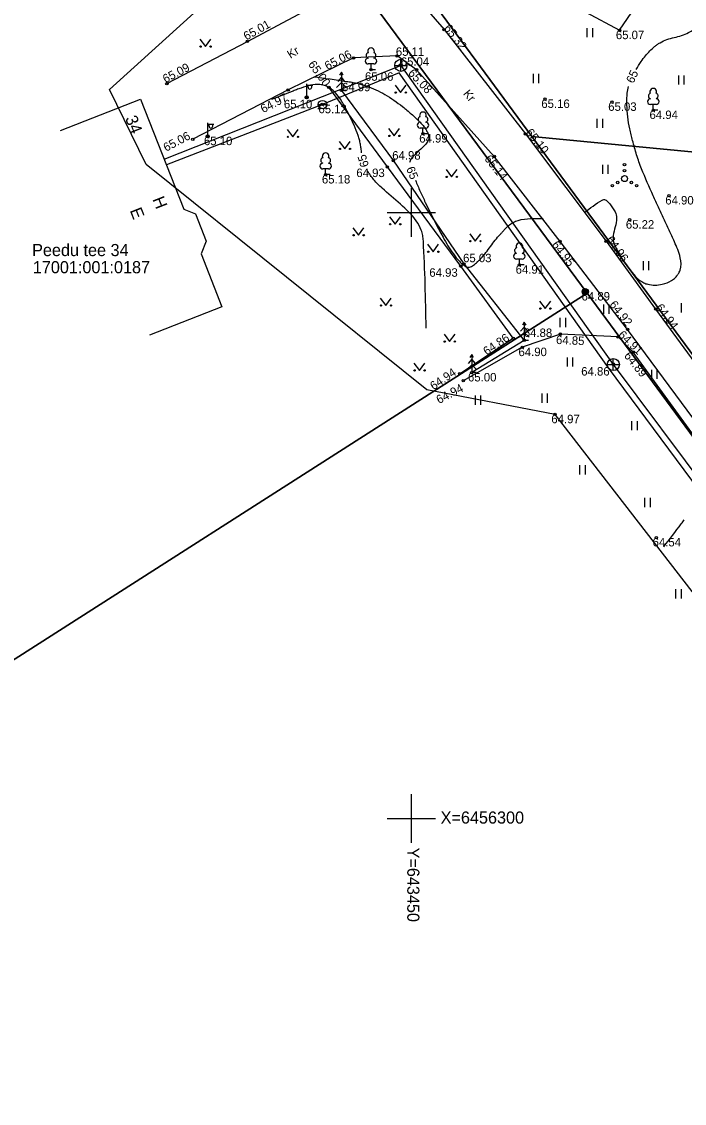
# Model space of a CAD drawing. Extents: x 643123 to 643699, y 6456101 to 6456901.
# Drawn here: x 643417.9 to 643472.5, y 6456276.5 to 6456365.7 of the extents above; entities that cross this region are included whole.
import ezdxf

# ---------------------------------------------------------------- set-up
doc = ezdxf.new("R2010")
doc.units = 0
for name, color, linetype in [('AED', 7, 'Continuous'), ('ELKAEV', 7, 'Continuous'), ('HALJASTUS', 7, 'Continuous'), ('HOONE', 7, 'Continuous'), ('KKAEV', 7, 'Continuous'), ('KTRASS', 7, 'Continuous'), ('MOOTPIIR', 7, 'Continuous'), ('PIIR', 7, 'Continuous'), ('POST', 7, 'Continuous'), ('PUU', 7, 'Continuous'), ('SIRAJATIS', 7, 'Continuous'), ('TEE', 7, 'Continuous'), ('VKAEV', 7, 'Continuous'), ('VORK', 7, 'Continuous'), ('VTRASS', 7, 'Continuous')]:
    doc.layers.add(name, color=color, linetype=linetype)

msp = doc.modelspace()

# ---------------------------------------------------------------- linework, layer by layer
at = {"layer": 'AED'}
for points in [[(643453.985, 6456336.692), (643458.406, 6456339.625), (643454.083, 6456345.575), (643448.023, 6456353.761), (643443.2, 6456360.334)], [(643502.928, 6456277.914), (643506.987, 6456279.325), (643508.876, 6456280.344), (643509.065, 6456282.421), (643508.166, 6456284.403), (643502.233, 6456291.456), (643500.382, 6456293.044), (643496.358, 6456294.496), (643496.8, 6456296.879), (643495.798, 6456301.091), (643491.105, 6456307.282), (643484.7, 6456315.731), (643479.324, 6456323.309), (643474.892, 6456329.404), (643468.305, 6456338.486), (643467.057, 6456339.733), (643462.296, 6456339.962), (643459.149, 6456338.878), (643454.288, 6456336.123)]]:
    msp.add_lwpolyline(points, dxfattribs=at)
at = {"layer": 'ELKAEV'}
for centre in [(643452.697, 6456365.087), (643467.18, 6456365.03), (643436.482, 6456364.117), (643445.231, 6456362.747), (643448.83, 6456362.912), (643449.095, 6456362.163), (643446.678, 6456361.778), (643450.441, 6456361.774), (643429.839, 6456360.639), (643439.841, 6456360.112), (643443.2, 6456360.334), (643444.229, 6456360.071), (643441.372, 6456359.498), (643461.033, 6456359.353), (643442.651, 6456358.918), (643466.549, 6456359.113), (643469.954, 6456358.44), (643450.962, 6456356.494), (643431.977, 6456356.043), (643433.206, 6456356.283), (643459.412, 6456356.48), (643448.518, 6456354.27), (643456.841, 6456354.621), (643442.935, 6456353.121), (643448.023, 6456353.761), (643471.254, 6456351.388), (643468.002, 6456349.394), (643462.269, 6456347.611), (643466.061, 6456347.625), (643454.083, 6456345.575), (643454.341, 6456345.757), (643458.914, 6456345.678), (643464.351, 6456343.465), (643470.151, 6456342.035), (643458.406, 6456339.625), (643462.296, 6456339.962), (643467.057, 6456339.733), (643467.841, 6456340.356), (643459.149, 6456338.878), (643459.31, 6456339.452), (643468.305, 6456338.486), (643466.655, 6456337.484), (643453.985, 6456336.692), (643454.288, 6456336.123), (643454.986, 6456336.789), (643461.859, 6456333.339), (643470.21, 6456323.178)]:
    msp.add_circle(centre, 0.1, dxfattribs=at)
at = {"layer": 'HALJASTUS'}
for p, q in [((643464.479, 6456365.219), (643464.479, 6456364.458)), ((643464.934, 6456365.219), (643464.934, 6456364.458)), ((643432.557, 6456364.298), (643433.02, 6456363.692)), ((643433.02, 6456363.692), (643433.466, 6456364.298)), ((643460.043, 6456361.443), (643460.043, 6456360.682)), ((643460.498, 6456361.443), (643460.498, 6456360.682)), ((643472.027, 6456361.311), (643472.027, 6456360.55)), ((643472.482, 6456361.311), (643472.482, 6456360.55)), ((643448.658, 6456360.495), (643449.121, 6456359.888)), ((643449.121, 6456359.888), (643449.567, 6456360.495)), ((643465.307, 6456357.733), (643465.307, 6456356.972)), ((643465.762, 6456357.733), (643465.762, 6456356.972)), ((643439.752, 6456356.847), (643440.215, 6456356.24)), ((643440.215, 6456356.24), (643440.661, 6456356.847)), ((643448.128, 6456356.918), (643448.592, 6456356.311)), ((643448.592, 6456356.311), (643449.037, 6456356.918)), ((643444.055, 6456355.853), (643444.519, 6456355.246)), ((643444.519, 6456355.246), (643444.964, 6456355.853)), ((643465.756, 6456353.938), (643465.756, 6456353.177)), ((643466.211, 6456353.938), (643466.211, 6456353.177)), ((643452.862, 6456353.539), (643453.326, 6456352.932)), ((643453.326, 6456352.932), (643453.771, 6456353.539)), ((643448.193, 6456349.633), (643448.657, 6456349.027)), ((643448.657, 6456349.027), (643449.102, 6456349.633)), ((643445.181, 6456348.731), (643445.644, 6456348.124)), ((643445.644, 6456348.124), (643446.09, 6456348.731)), ((643454.815, 6456348.239), (643455.279, 6456347.632)), ((643455.279, 6456347.632), (643455.724, 6456348.239)), ((643451.338, 6456347.373), (643451.802, 6456346.766)), ((643451.802, 6456346.766), (643452.247, 6456347.373)), ((643469.116, 6456345.996), (643469.116, 6456345.235)), ((643469.571, 6456345.996), (643469.571, 6456345.235)), ((643447.432, 6456342.934), (643447.895, 6456342.327)), ((643447.895, 6456342.327), (643448.341, 6456342.934)), ((643460.584, 6456342.678), (643461.047, 6456342.072)), ((643461.047, 6456342.072), (643461.493, 6456342.678)), ((643465.847, 6456342.395), (643465.847, 6456341.634)), ((643466.302, 6456342.395), (643466.302, 6456341.634)), ((643472.244, 6456342.518), (643472.244, 6456341.757)), ((643462.253, 6456341.297), (643462.253, 6456340.536)), ((643462.708, 6456341.297), (643462.708, 6456340.536)), ((643452.696, 6456339.952), (643453.159, 6456339.346)), ((643453.159, 6456339.346), (643453.605, 6456339.952)), ((643462.844, 6456338.046), (643462.844, 6456337.285)), ((643463.299, 6456338.046), (643463.299, 6456337.285)), ((643450.204, 6456337.576), (643450.668, 6456336.969)), ((643450.668, 6456336.969), (643451.113, 6456337.576)), ((643469.801, 6456337.023), (643469.801, 6456336.262)), ((643470.256, 6456337.023), (643470.256, 6456336.262)), ((643455.264, 6456334.899), (643455.264, 6456334.138)), ((643455.719, 6456334.899), (643455.719, 6456334.138)), ((643460.751, 6456335.057), (643460.751, 6456334.295)), ((643461.206, 6456335.057), (643461.206, 6456334.295)), ((643468.166, 6456332.796), (643468.166, 6456332.035)), ((643468.621, 6456332.796), (643468.621, 6456332.035)), ((643463.879, 6456329.144), (643463.879, 6456328.383)), ((643464.334, 6456329.144), (643464.334, 6456328.383)), ((643469.241, 6456326.448), (643469.241, 6456325.687)), ((643469.696, 6456326.448), (643469.696, 6456325.687)), ((643471.79, 6456318.912), (643471.79, 6456318.151)), ((643472.245, 6456318.912), (643472.245, 6456318.151))]:
    msp.add_line(p, q, dxfattribs=at)
for points in [[(643458.837, 6456369.535), (643467.18, 6456365.03), (643470.12, 6456369.349)], [(643444.229, 6456360.071), (643448.518, 6456354.27), (643454.341, 6456345.757), (643459.31, 6456339.452), (643454.986, 6456336.789)]]:
    msp.add_lwpolyline(points, dxfattribs=at)
for centre, radius in [((643432.619, 6456363.692), 0.055), ((643433.448, 6456363.692), 0.055), ((643448.72, 6456359.888), 0.055), ((643449.549, 6456359.888), 0.055), ((643439.814, 6456356.24), 0.055), ((643440.643, 6456356.24), 0.055), ((643448.191, 6456356.311), 0.055), ((643449.02, 6456356.311), 0.055), ((643444.118, 6456355.246), 0.055), ((643444.947, 6456355.246), 0.055), ((643467.584, 6456353.948), 0.1), ((643467.584, 6456352.798), 0.25), ((643467.584, 6456353.448), 0.1), ((643452.925, 6456352.932), 0.055), ((643453.753, 6456352.932), 0.055), ((643466.584, 6456352.223), 0.1), ((643467.019, 6456352.473), 0.1), ((643468.149, 6456352.473), 0.1), ((643468.584, 6456352.223), 0.1), ((643448.256, 6456349.027), 0.055), ((643449.085, 6456349.027), 0.055), ((643445.243, 6456348.124), 0.055), ((643446.072, 6456348.124), 0.055), ((643454.878, 6456347.632), 0.055), ((643455.707, 6456347.632), 0.055), ((643451.401, 6456346.766), 0.055), ((643452.229, 6456346.766), 0.055), ((643447.494, 6456342.327), 0.055), ((643448.323, 6456342.327), 0.055), ((643460.646, 6456342.072), 0.055), ((643461.475, 6456342.072), 0.055), ((643452.758, 6456339.346), 0.055), ((643453.587, 6456339.346), 0.055), ((643450.267, 6456336.969), 0.055), ((643451.096, 6456336.969), 0.055)]:
    msp.add_circle(centre, radius, dxfattribs=at)
at = {"layer": 'HOONE'}
msp.add_lwpolyline([(643421.07, 6456356.76), (643427.67, 6456359.34), (643431.23, 6456350.27), (643432.19, 6456349.88), (643433.07, 6456347.63), (643432.67, 6456346.59), (643434.38, 6456342.22), (643428.41, 6456339.88)], dxfattribs=at)
at = {"layer": 'KKAEV'}
for p, q in [((643448.64, 6456362.14), (643449.64, 6456362.14)), ((643449.14, 6456361.64), (643449.14, 6456362.64)), ((643466.66, 6456336.95), (643466.66, 6456337.95)), ((643466.16, 6456337.45), (643467.16, 6456337.45))]:
    msp.add_line(p, q, dxfattribs=at)
for centre in [(643449.14, 6456362.14), (643466.66, 6456337.45)]:
    msp.add_circle(centre, 0.5, dxfattribs=at)
at = {"layer": 'KTRASS'}
for p, q in [((643429.61, 6456354.39), (643449.14, 6456362.14)), ((643449.14, 6456362.14), (643466.66, 6456337.45)), ((643466.66, 6456337.45), (643484.79, 6456313.11))]:
    msp.add_line(p, q, dxfattribs=at)
at = {"layer": 'MOOTPIIR'}
msp.add_lwpolyline([(643444.736, 6456376.761), (643458.837, 6456369.535), (643514.013, 6456367.012), (643600.264, 6456357.043), (643614.48, 6456310.922), (643610.825, 6456300.071), (643565.027, 6456240.194), (643548.127, 6456226.709), (643522.979, 6456254.341), (643461.859, 6456333.339), (643451.284, 6456335.372), (643428.144, 6456353.969), (643425.102, 6456360.135), (643441.39, 6456374.904)], close=True, dxfattribs=at)
at = {"layer": 'PIIR'}
for points in [[(643620.31, 6456658.53), (643553.72, 6456690.05), (643487.73, 6456766.95), (643395.71, 6456900.76), (643380.17, 6456888.41), (643354.1, 6456869.45), (643324.48, 6456845.76), (643123.58, 6456695.36), (643186.33, 6456601.37), (643122.99, 6456586.35), (643226.2, 6456416.08), (643361.09, 6456490.39), (643439.75, 6456383.69), (643459.95, 6456356.27), (643584.91, 6456344.26), (643601.69, 6456488.57)], [(643542.43, 6456244.32), (643459.95, 6456356.27), (643439.75, 6456383.69), (643436.36, 6456381.47), (643464.49, 6456343.35), (643539.8, 6456241.11)], [(643402.22, 6456303.53), (643464.49, 6456343.35), (643436.36, 6456381.47), (643376.64, 6456342.51)], [(643542.43, 6456244.32), (643560.24, 6456268.56), (643567.81, 6456286.13), (643574.34, 6456303.84), (643580.96, 6456327.41), (643584.91, 6456344.26), (643459.95, 6456356.27)], [(643496, 6456188.8), (643539.8, 6456241.11), (643464.49, 6456343.35), (643402.22, 6456303.53), (643327.72, 6456256.05), (643378.04, 6456252.4), (643420.14, 6456220.75), (643429.85, 6456269.07), (643468.6, 6456267.22), (643490.62, 6456252.95), (643466.15, 6456220.42), (643454.94, 6456197.42)]]:
    msp.add_lwpolyline(points, close=True, dxfattribs=at)
at = {"layer": 'POST'}
for p, q in [((643441.372, 6456359.623), (643441.372, 6456360.623)), ((643441.372, 6456360.498), (643441.872, 6456360.498)), ((643441.485, 6456360.338), (643441.485, 6456360.498)), ((643441.792, 6456360.338), (643441.792, 6456360.498)), ((643441.372, 6456359.498), (643441.372, 6456359.498)), ((643433.206, 6456356.408), (643433.206, 6456357.408)), ((643433.206, 6456357.283), (643433.706, 6456357.283)), ((643433.319, 6456357.123), (643433.319, 6456357.283)), ((643433.626, 6456357.123), (643433.626, 6456357.283)), ((643433.206, 6456356.283), (643433.206, 6456356.283))]:
    msp.add_line(p, q, dxfattribs=at)
for centre, radius in [((643441.372, 6456359.498), 0.125), ((643441.372, 6456359.498), 0.113), ((643441.372, 6456359.498), 0.1), ((643441.372, 6456359.498), 0.0875), ((643441.372, 6456359.498), 0.075), ((643441.372, 6456359.498), 0.0625), ((643441.372, 6456359.498), 0.05), ((643441.372, 6456359.498), 0.0375), ((643441.372, 6456359.498), 0.025), ((643441.372, 6456359.498), 0.0125), ((643433.206, 6456356.283), 0.125), ((643433.206, 6456356.283), 0.113), ((643433.206, 6456356.283), 0.1), ((643433.206, 6456356.283), 0.0875), ((643433.206, 6456356.283), 0.075), ((643433.206, 6456356.283), 0.0625), ((643433.206, 6456356.283), 0.05), ((643433.206, 6456356.283), 0.0375), ((643433.206, 6456356.283), 0.025), ((643433.206, 6456356.283), 0.0125), ((643464.351, 6456343.465), 0.25), ((643464.351, 6456343.465), 0.225), ((643464.351, 6456343.465), 0.2), ((643464.351, 6456343.465), 0.175), ((643464.351, 6456343.465), 0.15), ((643464.351, 6456343.465), 0.125), ((643464.351, 6456343.465), 0.1), ((643464.351, 6456343.465), 0.075), ((643464.351, 6456343.465), 0.05), ((643464.351, 6456343.465), 0.025)]:
    msp.add_circle(centre, radius, dxfattribs=at)
for centre in [(643441.639, 6456360.338), (643433.473, 6456357.123)]:
    msp.add_arc(centre, 0.153, 180, 0, dxfattribs=at)
at = {"layer": 'PUU'}
for p, q in [((643446.918, 6456362.253), (643446.438, 6456362.253)), ((643446.678, 6456361.778), (643446.678, 6456362.253)), ((643444.229, 6456361.171), (643443.929, 6456360.821)), ((643444.229, 6456361.571), (643444.079, 6456361.321)), ((643444.379, 6456361.321), (643444.229, 6456361.571)), ((643444.229, 6456361.571), (643444.229, 6456360.071)), ((643444.529, 6456360.821), (643444.229, 6456361.171)), ((643447.058, 6456361.778), (643446.678, 6456361.778)), ((643444.229, 6456360.721), (643443.829, 6456360.321)), ((643444.629, 6456360.321), (643444.229, 6456360.721)), ((643444.589, 6456360.071), (643444.229, 6456360.071)), ((643470.194, 6456358.915), (643469.714, 6456358.915)), ((643469.954, 6456358.44), (643469.954, 6456358.915)), ((643470.334, 6456358.44), (643469.954, 6456358.44)), ((643451.202, 6456356.969), (643450.722, 6456356.969)), ((643450.962, 6456356.494), (643450.962, 6456356.969)), ((643451.342, 6456356.494), (643450.962, 6456356.494)), ((643443.175, 6456353.596), (643442.695, 6456353.596)), ((643442.935, 6456353.121), (643442.935, 6456353.596)), ((643443.315, 6456353.121), (643442.935, 6456353.121)), ((643459.154, 6456346.153), (643458.674, 6456346.153)), ((643458.914, 6456345.678), (643458.914, 6456346.153)), ((643459.294, 6456345.678), (643458.914, 6456345.678)), ((643459.31, 6456340.552), (643459.01, 6456340.202)), ((643459.31, 6456340.952), (643459.16, 6456340.702)), ((643459.46, 6456340.702), (643459.31, 6456340.952)), ((643459.31, 6456340.952), (643459.31, 6456339.452)), ((643459.61, 6456340.202), (643459.31, 6456340.552)), ((643459.31, 6456340.102), (643458.91, 6456339.702)), ((643459.71, 6456339.702), (643459.31, 6456340.102)), ((643459.67, 6456339.452), (643459.31, 6456339.452)), ((643454.986, 6456337.889), (643454.686, 6456337.539)), ((643454.986, 6456338.289), (643454.836, 6456338.039)), ((643455.136, 6456338.039), (643454.986, 6456338.289)), ((643454.986, 6456338.289), (643454.986, 6456336.789)), ((643455.286, 6456337.539), (643454.986, 6456337.889)), ((643454.986, 6456337.439), (643454.586, 6456337.039)), ((643455.386, 6456337.039), (643454.986, 6456337.439)), ((643455.346, 6456336.789), (643454.986, 6456336.789))]:
    msp.add_line(p, q, dxfattribs=at)
for centre, radius, start, end in [((643446.508, 6456362.951), 0.233, 109.02174, 253.14154), ((643446.678, 6456363.298), 0.277, 332.5799, 207.4201), ((643446.848, 6456362.951), 0.233, 286.85082, 70.98591), ((643446.441, 6456362.49), 0.238, 90.0016, 269.3953), ((643446.915, 6456362.49), 0.238, 270.6047, 89.9984), ((643469.954, 6456359.96), 0.277, 332.5799, 207.4201), ((643469.717, 6456359.152), 0.238, 90.0016, 269.3953), ((643469.784, 6456359.613), 0.233, 109.02174, 253.14154), ((643470.124, 6456359.613), 0.233, 286.85082, 70.98591), ((643470.191, 6456359.152), 0.238, 270.6047, 89.9984), ((643450.792, 6456357.667), 0.233, 109.02174, 253.14154), ((643450.962, 6456358.014), 0.277, 332.5799, 207.4201), ((643451.132, 6456357.667), 0.233, 286.85082, 70.98591), ((643450.724, 6456357.206), 0.238, 90.0016, 269.3953), ((643451.199, 6456357.206), 0.238, 270.6047, 89.9984), ((643442.935, 6456354.641), 0.277, 332.5799, 207.4201), ((643442.698, 6456353.833), 0.238, 90.0016, 269.3953), ((643442.765, 6456354.294), 0.233, 109.02174, 253.14154), ((643443.105, 6456354.294), 0.233, 286.85082, 70.98591), ((643443.172, 6456353.833), 0.238, 270.6047, 89.9984), ((643458.744, 6456346.851), 0.233, 109.02174, 253.14154), ((643458.914, 6456347.198), 0.277, 332.5799, 207.4201), ((643459.084, 6456346.851), 0.233, 286.85082, 70.98591), ((643458.677, 6456346.39), 0.238, 90.0016, 269.3953), ((643459.151, 6456346.39), 0.238, 270.6047, 89.9984)]:
    msp.add_arc(centre, radius, start, end, dxfattribs=at)
at = {"layer": 'SIRAJATIS'}
for points in [[(643468.536, 6456361.806), (643468.966, 6456362.461), (643469.308, 6456362.917), (643469.671, 6456363.326), (643470.068, 6456363.689), (643470.284, 6456363.855), (643470.513, 6456364.01), (643471.081, 6456364.272), (643471.685, 6456364.437), (643472.29, 6456364.596), (643472.86, 6456364.839), (643473.658, 6456365.374), (643474.406, 6456366.032), (643474.848, 6456366.505), (643474.997, 6456366.751), (643475.032, 6456366.87), (643475.037, 6456366.928), (643475.033, 6456366.984), (643473.221, 6456368.712), (643471.159, 6456369.518)], [(643441.934, 6456361.197), (643444.66, 6456360.818), (643445.084, 6456360.748), (643445.498, 6456360.66), (643446.3, 6456360.426), (643447.822, 6456359.731), (643449.278, 6456358.736), (643449.999, 6456358.127), (643450.361, 6456357.795), (643450.542, 6456357.622), (643450.724, 6456357.444), (643450.973, 6456357.172), (643451.172, 6456356.898), (643451.323, 6456356.622), (643451.382, 6456356.484), (643451.407, 6456356.415), (643451.429, 6456356.345), (643451.45, 6456356.206), (643451.301, 6456355.79), (643450.789, 6456355.237), (643450.203, 6456354.681), (643449.978, 6456354.401), (643449.851, 6456354.119)], [(643445.904, 6456354.912), (643445.853, 6456355.276), (643445.798, 6456355.64), (643445.725, 6456355.998), (643445.621, 6456356.346), (643444.876, 6456358.027), (643444.71, 6456358.353), (643444.181, 6456359.312), (643443.743, 6456359.876), (643443.481, 6456360.118), (643443.337, 6456360.227), (643443.261, 6456360.278), (643443.182, 6456360.326), (643442.831, 6456360.48), (643442.461, 6456360.55), (643441.686, 6456360.494), (643440.904, 6456360.268), (643440.525, 6456360.126), (643440.161, 6456359.983), (643438.473, 6456359.323)], [(643464.284, 6456349.999), (643465.746, 6456351.015), (643465.873, 6456351.065), (643465.998, 6456351.046), (643466.242, 6456350.856), (643466.478, 6456350.547), (643466.591, 6456350.38), (643466.702, 6456350.223), (643466.806, 6456350.054), (643466.929, 6456349.527), (643466.817, 6456348.804), (643466.654, 6456348.091), (643466.643, 6456347.75), (643466.728, 6456347.425), (643466.898, 6456347.065), (643467.078, 6456346.714), (643467.476, 6456346.031), (643467.939, 6456345.369), (643468.485, 6456344.719), (643468.649, 6456344.555), (643468.821, 6456344.413), (643468.998, 6456344.293), (643469.177, 6456344.194), (643469.51, 6456344.077), (643470.695, 6456344.076), (643471.456, 6456344.377), (643471.773, 6456344.622), (643471.907, 6456344.768), (643471.966, 6456344.847), (643472.021, 6456344.93), (643472.168, 6456345.248), (643472.186, 6456346.264), (643471.973, 6456346.945), (643471.695, 6456347.587), (643471.26, 6456348.534), (643470.818, 6456349.479), (643470.38, 6456350.426), (643469.952, 6456351.378), (643468.991, 6456353.6), (643468.773, 6456354.173), (643468.585, 6456354.756), (643468.415, 6456355.346), (643468.25, 6456355.938), (643468.123, 6456356.418), (643468.014, 6456356.904), (643467.852, 6456357.888), (643467.78, 6456358.877), (643467.782, 6456359.367), (643467.811, 6456359.853), (643467.907, 6456360.4)], [(643451.228, 6456340.464), (643450.994, 6456347.666), (643450.977, 6456347.893), (643450.942, 6456348.112), (643450.822, 6456348.533), (643450.408, 6456349.308), (643449.107, 6456350.686), (643447.593, 6456351.998), (643446.914, 6456352.692), (643446.371, 6456353.444)], [(643450.338, 6456352.655), (643450.732, 6456351.739), (643451.154, 6456350.833), (643452.62, 6456347.951), (643453.019, 6456347.255), (643453.471, 6456346.576), (643453.968, 6456345.978), (643454.231, 6456345.729), (643454.366, 6456345.621), (643454.434, 6456345.572), (643454.502, 6456345.525), (643454.789, 6456345.489), (643455.117, 6456345.651), (643455.447, 6456345.919), (643455.735, 6456346.203), (643456.158, 6456346.695), (643456.536, 6456347.207), (643456.912, 6456347.714), (643457.333, 6456348.195), (643457.501, 6456348.372), (643457.668, 6456348.559), (643458.012, 6456348.923), (643458.823, 6456349.347), (643460.868, 6456349.496)], [(643470.821, 6456322.415), (643472.269, 6456324.312), (643472.51, 6456324.631)]]:
    msp.add_spline(points, degree=3, dxfattribs=at)
at = {"layer": 'TEE'}
for points in [[(643429.839, 6456360.639), (643436.482, 6456364.117), (643443.199, 6456367.703), (643443.7, 6456371.298), (643441.39, 6456374.904), (643444.736, 6456376.761), (643449.735, 6456368.549), (643452.697, 6456365.087), (643459.412, 6456356.48), (643466.061, 6456347.625), (643470.151, 6456342.035), (643477.443, 6456332.044), (643485.2, 6456321.656), (643492.391, 6456311.685), (643499.62, 6456301.487), (643504.509, 6456295.596), (643510.396, 6456287.543), (643513.264, 6456283.488), (643518.287, 6456276.912), (643524.428, 6456268.013), (643529.263, 6456260.849), (643533.153, 6456255.852), (643538.353, 6456248.74), (643539.542, 6456247.689)], [(643537.513, 6456244.324), (643536.522, 6456246.121), (643530.818, 6456254.367), (643527.323, 6456259.149), (643522.378, 6456266.393), (643515.75, 6456274.983), (643511.16, 6456281.737), (643508.009, 6456285.611), (643502.108, 6456294.017), (643497.607, 6456299.702), (643489.771, 6456309.827), (643482.548, 6456319.795), (643475.261, 6456330.303), (643467.841, 6456340.356), (643462.269, 6456347.611), (643456.841, 6456354.621), (643450.441, 6456361.774), (643448.83, 6456362.912), (643445.231, 6456362.747), (643439.841, 6456360.112), (643431.977, 6456356.043)]]:
    msp.add_lwpolyline(points, dxfattribs=at)
at = {"layer": 'VKAEV'}
for p, q in [((643442.433, 6456358.653), (643442.293, 6456358.513)), ((643442.33, 6456358.9), (643443.03, 6456358.9)), ((643442.927, 6456358.653), (643443.067, 6456358.513))]:
    msp.add_line(p, q, dxfattribs=at)
msp.add_circle((643442.68, 6456358.9), 0.35, dxfattribs=at)
at = {"layer": 'VORK'}
for p, q in [((643450, 6456352), (643450, 6456348)), ((643448, 6456350), (643452, 6456350)), ((643450, 6456302), (643450, 6456298)), ((643448, 6456300), (643452, 6456300))]:
    msp.add_line(p, q, dxfattribs=at)
at = {"layer": 'VTRASS'}
msp.add_lwpolyline([(643541.81, 6456240.26), (643521.91, 6456262.84), (643502.86, 6456288.76), (643484.36, 6456312.8), (643466.27, 6456337.17), (643448.99, 6456361.52), (643442.68, 6456358.9), (643429.8, 6456353.92)], dxfattribs=at)

# ---------------------------------------------------------------- texts
at = {"layer": 'ELKAEV'}
for s, rotation, p in [(' 65.01', 29.04271, (643436.171, 6456364.055)), (' 65.32', 307.72987, (643452.492, 6456365.397)), (' 65.06', 27.71387, (643442.851, 6456361.616)), (' 65.09', 27.72331, (643429.495, 6456360.54)), (' 65.00', 305.65983, (643441.304, 6456362.433)), (' 65.08', 313.13493, (643449.507, 6456361.64)), (' 64.97', 27.05703, (643437.553, 6456358.068)), (' 65.06', 28.0324, (643429.55, 6456354.878)), (' 65.10', 308.8418, (643459.228, 6456356.786)), (' 65.14', 308.19995, (643455.827, 6456354.618)), (' 64.96', 305.46552, (643465.883, 6456347.964)), (' 64.95', 307.72985, (643461.385, 6456347.532)), (' 64.92', 308.25007, (643466.134, 6456342.589)), (' 64.94', 306.52198, (643469.964, 6456342.363)), (' 64.86', 34.03869, (643456.007, 6456338.035)), (' 64.85', 357.47234, (643461.663, 6456339.168)), (' 64.91', 315.92405, (643466.817, 6456340.017)), (' 64.89', 308.7943, (643467.34, 6456338.365)), (' 64.94', 34.41245, (643451.628, 6456335.17)), (' 64.94', 27.94708, (643452.061, 6456334.066))]:
    msp.add_text(s, height=0.7, rotation=rotation, dxfattribs=at).set_placement(p)
for s, p in [(' 65.07', (643466.61, 6456364.302)), (' 65.11', (643448.465, 6456362.924)), (' 65.04', (643448.871, 6456362.102)), (' 65.06', (643445.92, 6456360.87)), (' 64.99', (643444.025, 6456360.002)), (' 65.10', (643439.23, 6456358.595)), (' 65.16', (643460.463, 6456358.625)), (' 65.12', (643442.081, 6456358.19)), (' 65.03', (643465.979, 6456358.385)), (' 64.94', (643469.384, 6456357.712)), (' 65.10', (643432.636, 6456355.555)), (' 64.99', (643450.392, 6456355.766)), (' 64.98', (643448.165, 6456354.365)), (' 65.18', (643442.365, 6456352.393)), (' 64.93', (643445.207, 6456352.922)), (' 64.90', (643470.684, 6456350.66)), (' 65.22', (643467.432, 6456348.666)), (' 65.03', (643454.01, 6456345.897)), (' 64.93', (643451.225, 6456344.697)), (' 64.91', (643458.344, 6456344.95)), (' 64.89', (643463.781, 6456342.737)), (' 64.88', (643459.017, 6456339.727)), (' 64.90', (643458.579, 6456338.15)), (' 64.86', (643463.753, 6456336.546)), (' 65.00', (643454.416, 6456336.061)), (' 64.97', (643461.289, 6456332.611)), (' 64.54', (643469.64, 6456322.45))]:
    msp.add_text(s, height=0.7, dxfattribs=at).set_placement(p)
at = {"layer": 'HOONE'}
for s, p in [('34', (643426.382, 6456357.777)), ('H', (643428.631, 6456351.095)), ('E', (643426.77, 6456350.173))]:
    msp.add_text(s, height=1, rotation=291.40216, dxfattribs=at).set_placement(p)
at = {"layer": 'PIIR'}
for s, p in [('Peedu tee 34', (643418.726, 6456346.401)), ('17001:001:0187', (643418.784, 6456344.987))]:
    msp.add_text(s, height=1, dxfattribs=at).set_placement(p)
at = {"layer": 'SIRAJATIS'}
for rotation, p in [(65.27713, (643468.313, 6456360.599)), (106.69915, (643446.516, 6456353.853)), (291.98661, (643449.565, 6456353.626))]:
    msp.add_text('65', height=0.7, rotation=rotation, dxfattribs=at).set_placement(p)
at = {"layer": 'TEE'}
for rotation, p in [(32.27793, (643440.037, 6456362.667)), (308.47036, (643454.237, 6456359.792))]:
    msp.add_text('Kr', height=0.7, rotation=rotation, dxfattribs=at).set_placement(p)
at = {"layer": 'VORK'}
msp.add_text('X=6456300', height=1, dxfattribs=at).set_placement((643452.419, 6456299.579))
msp.add_text('Y=643450', height=1, rotation=270, dxfattribs=at).set_placement((643449.666, 6456297.599))

doc.saveas('drawing.dxf')
